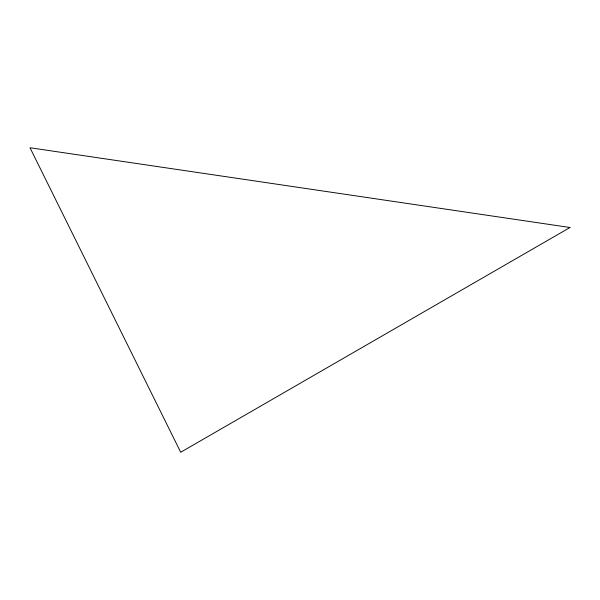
<?xml version="1.0" encoding="UTF-8"?>
<svg xmlns="http://www.w3.org/2000/svg" width="600" height="600" viewBox="0 0 600 600"><rect width="100%" height="100%" fill="white"/><g stroke="black" fill="none" stroke-linecap="round" stroke-linejoin="round"><path stroke-width="0.9" d="M570 227.498L180.697 452.257L30 147.743L570 227.498"/></g></svg>
